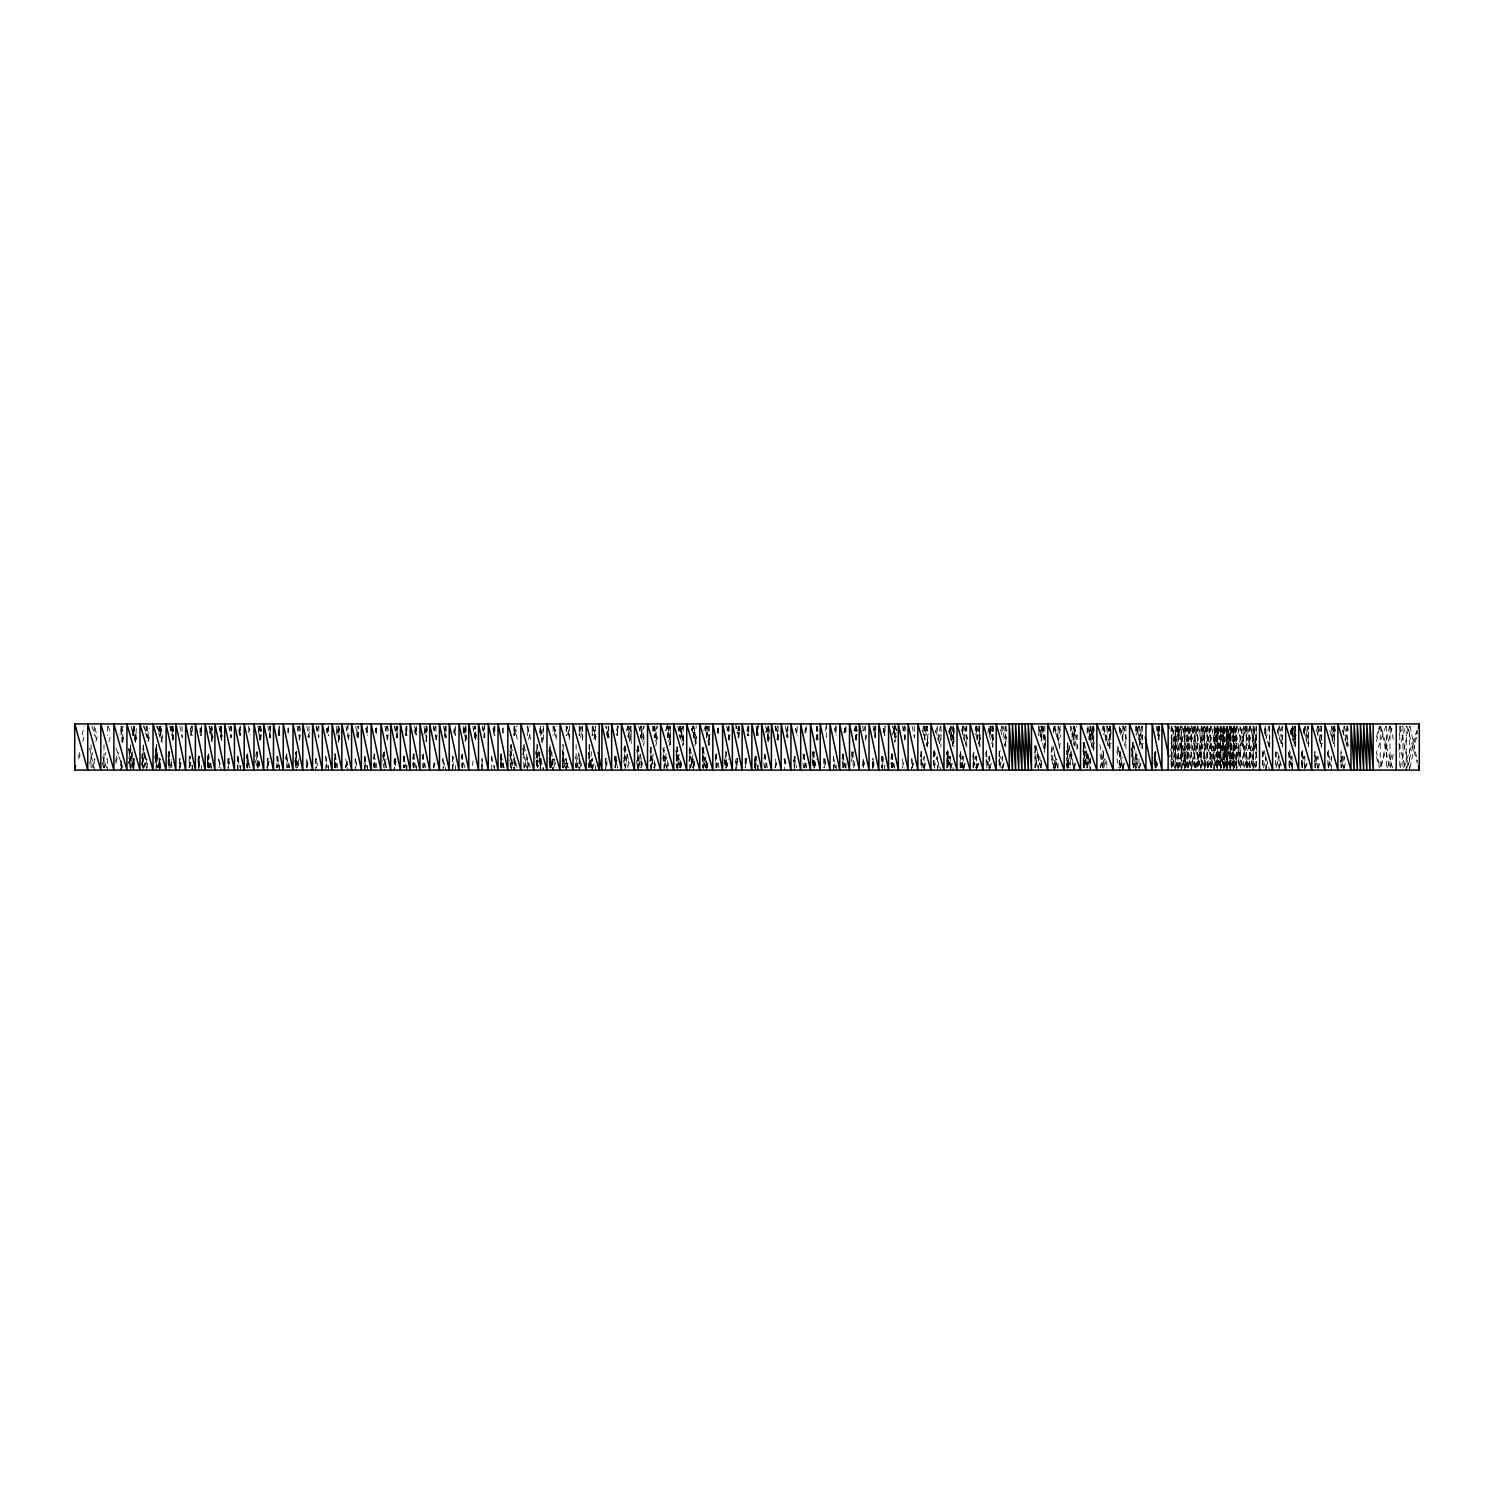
<?xml version="1.0" encoding="UTF-8"?>
<svg xmlns="http://www.w3.org/2000/svg" width="1494" height="1494" viewBox="0 0 1494 1494"><rect width="100%" height="100%" fill="white"/><g stroke="black" fill="none" stroke-linecap="round" stroke-linejoin="round"><path stroke-width="0.75" stroke-dasharray="5 3.75" d="M121.462 760.838L120.827 770.064L121.761 765.675M122.732 742.387L123.218 735.459M130.501 767.767L131.621 751.613M132.723 735.459L133.358 726.233L133.283 735.459M134.311 758.541L133.676 767.767L134.665 763.471M135.431 742.387L136.384 728.549M189.327 767.767L190.13 756.225L191.008 763.154M191.549 735.459L191.848 726.233M198.851 767.767L199.636 756.225M201.074 735.459L201.709 726.233L200.495 735.459M208.376 767.767L209.16 756.225M210.747 733.162L211.214 726.233M257.678 767.767L258.145 760.838M259.582 740.072L260.516 726.233M267.183 767.767L267.818 758.541M269.256 737.775L270.041 726.233L270.209 737.775M276.67 767.767L277.492 756.225M278.93 735.459L279.565 726.233L279.714 735.459M394.976 758.541L394.192 770.064L396.059 761.286M396.414 737.775L397.199 726.233L397.367 737.775M404.669 756.225L403.866 767.767L403.959 756.225M406.088 735.459L406.723 726.233L406.648 735.459M413.39 767.767L414.342 753.928M415.762 733.162L416.247 726.233M462.692 767.767L463.159 760.838M465.064 733.162L465.549 726.233M474.27 737.775L475.073 726.233L474.98 740.072M481.89 765.451L482.357 758.541M483.795 737.775L484.579 726.233M538.494 751.613L537.373 767.767L537.224 744.684L535.935 753.928M539.764 733.162L540.23 726.233L540.156 735.459M540.548 767.767L541.183 758.541M542.303 742.387L543.405 726.233M551.174 751.613L550.072 767.767L548.989 760.838M605.724 767.767L606.359 758.541M607.778 737.775L608.581 726.233L607.124 732.714M616.256 760.838L615.285 767.767L616.032 756.225M617.452 735.459L618.086 726.233M736.056 767.767L736.691 758.541M738.111 737.775L738.914 726.233L738.82 737.775M746.795 758.541L745.487 767.767L746.216 758.541M747.784 735.459L748.419 726.233L747.205 735.459M755.086 767.767L755.889 756.225M757.309 735.459L757.944 726.233M872.739 767.767L873.374 758.541M874.793 737.775L875.596 726.233M882.095 756.225L882.095 767.767L883.047 756.225M884.467 735.459L885.102 726.233M892.721 753.928L891.769 767.767L890.704 763.471M894.159 733.162L894.626 726.233L893.487 733.162M948.541 751.613L947.42 767.767L949.923 756.879M949.792 733.162L950.277 726.233L948.821 732.714M950.595 767.767L950.912 763.154M952.5 740.072L953.452 726.233L953.359 747M960.119 767.767L961.221 751.613M962.491 733.162L962.976 726.233M1085.204 751.613L1084.102 767.767L1084.065 742.387M1087.277 767.767L1088.23 753.928L1090.209 767.767M1091.871 747L1093.309 726.233L1089.35 739.306M1155.46 751.613L1155.46 767.767L1156.095 760.838M1157.831 735.459L1158.466 726.233L1158.392 740.072M1214.435 767.767L1217.293 726.233L1226.723 770.064L1226.723 726.233L1223.959 767.767L1229.693 726.233L1220.971 767.86L1223.642 726.233L1214.286 770.064L1201.848 726.14M1230.309 767.767L1233.166 726.233L1224.034 770.064L1224.034 726.233M1233.484 767.767L1236.322 726.233M1290.237 751.613L1289.117 767.767L1288.724 751.613M1291.507 733.162L1291.974 726.233L1291.899 733.162M1292.609 763.154L1292.291 767.767L1292.87 763.154M1294.196 740.072L1295.149 726.233L1295.074 747L1296.101 740.072M1301.816 767.767L1302.917 751.613M1304.187 733.162L1304.673 726.233M121.481 765.451L120.827 770.064L120.827 758.541M128.914 758.541L130.856 744.684M132.48 733.162L133.452 726.233L133.526 735.459M141.855 758.541L143.797 744.684M145.74 730.846L146.375 726.233M147.028 767.767L147.663 763.154M155.115 756.225L156.721 744.684M158.663 730.846L159.316 726.233M159.97 767.767L160.605 763.154M168.038 756.225L168.691 751.613M171.605 730.846L172.258 726.233M179.373 767.767L180.662 758.541M190.354 735.459L191.662 726.233L190.354 730.529M189.495 767.767L190.466 760.838M199.748 760.838L198.777 767.767L198.683 756.225M210.094 733.162L211.065 726.233L209.048 734.917M208.899 767.767L209.552 763.154M220.216 733.162L221.187 726.233L221.392 740.072M228.302 767.767L229.59 758.541M239.301 735.459L240.59 726.233L240.665 735.459M248.359 763.154L247.705 767.767L247.743 753.928M255.791 756.225L256.445 751.613M259.34 730.846L259.993 726.233M267.109 767.767L268.397 758.541M278.108 735.459L279.397 726.233M326.178 767.767L326.812 763.154M337.495 733.162L338.466 726.233M345.581 767.767L346.552 760.838L347.411 765.451M356.58 735.459L357.869 726.233M364.984 767.767L365.955 760.838M395.817 758.541L394.192 770.064L394.192 758.541M405.509 735.459L406.798 726.233L406.891 735.459M413.913 767.767L414.566 763.154M425.23 733.162L426.201 726.233L426.163 742.387M433.316 767.767L434.287 760.838M444.316 735.459L445.604 726.233L445.698 737.775M452.719 767.767L453.69 760.838M464.055 733.162L465.007 726.233M472.459 765.451L473.094 760.838M483.776 730.846L484.411 726.233M509.753 756.225L511.359 744.684L511.34 770.064M515.561 760.838L514.608 767.767L515.43 763.471M523.012 753.928L524.301 744.684M527.531 767.767L528.502 760.838M540.473 767.767L541.444 760.838M549.194 751.613L550.166 744.684L550.278 767.767L550.035 744.684M576.479 767.767L578.738 751.613M580.68 737.775L582.287 726.233L578.962 734.917M591.68 751.613L589.402 767.767L589.458 744.684M593.94 735.459L595.228 726.233M606.863 735.459L608.17 726.233M606.975 760.838L606.004 767.767L607.18 763.471M617.003 735.459L618.292 726.233L616.406 734.917M625.407 767.767L627.349 753.928M629.291 740.072L631.234 726.233L631.196 744.684M638.349 767.767L640.291 753.928M642.551 737.775L644.157 726.233M653.214 753.928L651.272 767.767L653.494 756.879M655.492 737.775L657.099 726.233M664.214 767.767L666.156 753.928M668.416 737.775L670.04 726.233M662.888 756.879L667.557 770.064L668.528 763.154M675.96 756.225L677.249 747L680.162 767.767M679.527 730.846L680.162 726.233M677.156 767.767L679.098 753.928M681.357 737.775L682.982 726.233L680.76 737.121M680.816 767.767L681.787 760.838M689.22 753.928L690.191 747L693.104 767.767M692.45 730.846L693.104 726.233M694.729 760.838L693.758 767.767L694.691 763.471M702.161 753.928L703.132 747L706.046 767.767L701.956 748.102M705.392 730.846L706.046 726.233L706.363 737.775M706.681 767.767L707.652 760.838M717.998 733.162L718.969 726.233M726.084 767.767L727.055 760.838M737.737 730.846L738.372 726.233M737.513 758.541L735.888 770.064L735.888 758.541M756.487 735.459L757.775 726.233L756.244 732.714M755.628 767.767L756.263 763.154M766.945 733.162L767.916 726.233M775.031 767.767L776.002 760.838M786.348 733.162L787.319 726.233M794.434 767.767L795.406 760.838M805.752 733.162L806.723 726.233L804.799 732.714M813.838 767.767L814.809 760.838M825.472 730.846L826.126 726.233M851.449 756.225L852.103 751.613M855.016 730.846L855.651 726.233L853.896 730.529M863.737 760.838L862.766 767.767L862.804 760.838M874.083 733.162L875.054 726.233M882.17 767.767L883.458 758.541M947.7 767.767L949.325 756.225L950.277 767.767L946.953 752.49M953.527 726.233L951.585 740.072L950.595 726.233M960.642 767.767L962.267 756.225L963.126 770.064L965.46 763.471M964.526 740.072L966.469 726.233M973.584 767.767L975.19 756.225M977.468 740.072L979.392 726.233L979.485 747M1037.714 751.613L1035.454 767.767L1038.255 754.694M1039.973 735.459L1041.281 726.233L1041.598 742.387M1044.175 751.613L1045.8 740.072M1053.233 733.162L1054.204 726.233M1051.421 759.083L1054.54 770.064L1056.482 756.225M1058.406 742.387L1060.684 726.233M1067.799 767.767L1070.059 751.613M1072.001 737.775L1073.607 726.233L1071.74 734.917M1074.261 767.767L1074.914 763.154M1076.838 749.316L1077.491 744.684M1083.001 751.613L1084.289 742.387M1087.202 767.767L1088.809 756.225M1090.751 742.387L1093.01 726.233M1123.189 767.767L1123.843 763.154M1131.612 753.928L1133.218 742.387M1137.42 758.541L1136.131 767.767L1136.168 751.613M1139.362 744.684L1141.958 726.233L1139.138 739.306M1154.022 758.541L1154.993 751.613M1157.906 730.846L1158.56 726.233M1155.534 767.767L1156.505 760.838M1170.848 730.846L1171.483 726.233M1178.598 767.767L1184.425 726.233L1175.685 767.86M1185.078 767.767L1190.886 726.233M1181.922 726.14L1191.222 770.064L1197.366 726.233M1203.828 726.233L1198.001 767.767L1206.741 726.14L1194.883 767.86M1204.481 767.767L1210.289 726.233L1200.971 770.064L1200.971 726.233M1210.943 767.767L1216.77 726.233M1214.286 770.064L1214.286 726.233L1217.293 767.767L1223.231 726.233M1230.346 767.767L1236.173 726.233L1227.19 767.86L1229.992 726.233L1230.141 770.064L1230.384 726.233M1264.727 733.162L1265.698 726.233L1266.016 733.162M1266.016 770.064L1266.987 763.154M1269.265 747L1269.9 742.387M1277.669 733.162L1278.64 726.233L1277.221 732.714M1279.275 767.767L1279.928 763.154M1282.188 747L1282.842 742.387M1290.592 733.162L1291.563 726.233M1289.415 767.767L1291.021 756.225L1291.974 767.767M1303.534 733.162L1304.505 726.233L1303.44 730.529L1304.467 734.917M1302.338 767.767L1303.963 756.225L1304.673 767.767M1306.223 740.072L1308.165 726.233M1315.28 767.767L1316.905 756.225M1319.165 740.072L1321.107 726.233M1328.222 767.767L1329.828 756.225M1332.106 740.072L1334.03 726.233L1334.123 747M1342.77 756.225L1341.145 767.767L1341.201 751.613M1345.03 740.072L1346.972 726.233M82.133 734.917L84 726.14M104.449 767.86L106.317 759.083M115.617 761.286L117.466 752.49M121.182 734.917L123.05 726.14L119.856 734.917M131.061 767.86L132.91 759.083M141.743 763.471L144.078 752.49M147.327 737.121L149.195 728.325M143.499 767.86L145.833 756.879M155.133 759.083L156.982 750.287M160.25 734.917L162.099 726.14M170.932 730.529L171.866 726.14M167.963 761.286L169.83 752.49M172.613 739.306L173.547 734.917M170.111 767.86L171.978 759.083M179.878 767.86L181.26 761.286M191.381 726.14L190.466 730.529L191.493 734.917M199.766 732.714L201.148 726.14M207.479 759.083L208.413 754.694M211.196 741.51L213.063 732.714M219.749 730.529L220.682 726.14M221.429 739.306L222.363 734.917M230.45 726.14L229.516 730.529L230.767 726.14L230.898 737.775M238.816 732.714L240.198 726.14M248.564 732.714L249.965 726.14M246.529 759.083L247.462 754.694M258.798 730.529L259.732 726.14M255.829 761.286L257.696 752.49M260.479 739.306L261.413 734.917M257.976 767.86L259.377 761.286M269.125 761.286L267.277 770.064L267.277 758.541M278.332 730.529L279.266 726.14M277.51 767.86L278.426 763.471M287.632 732.714L289.014 726.14M285.578 759.083L286.512 754.694M287.259 767.86L288.193 763.471M297.848 730.529L298.781 726.14M294.878 761.286L296.746 752.49M299.528 739.306L300.462 734.917M298.893 759.083L297.026 767.86L299.192 761.286M306.793 767.86L308.194 761.286M317.382 730.529L318.315 726.14M316.56 767.86L317.475 763.471L316.448 759.083M326.682 732.714L328.064 726.14L326.439 730.529M335.982 734.917L337.831 726.14M334.395 759.083L335.328 754.694M338.111 741.51L339.978 732.714M336.075 767.86L337.009 763.471M346.664 730.529L347.598 726.14M348.345 739.306L349.279 734.917M347.243 761.286L345.842 767.86L347.467 763.471M355.609 767.86L356.543 763.471M366.198 730.529L367.132 726.14M375.498 732.714L376.88 726.14L375.498 730.529M373.444 759.083L374.378 754.694M375.125 767.86L376.058 763.471M385.713 730.529L386.647 726.14M382.744 761.286L384.612 752.49M387.394 739.306L388.328 734.917M384.892 767.86L386.759 759.083M406.181 726.14L405.248 730.529L406.275 734.917M404.426 767.86L405.341 763.471M414.548 732.714L415.93 726.14M412.512 759.083L413.427 754.694M423.848 734.917L425.697 726.14M422.26 759.083L423.194 754.694M425.977 741.51L427.844 732.714M423.941 767.86L424.875 763.471M434.53 730.529L435.464 726.14M436.211 739.306L437.144 734.917M433.708 767.86L435.109 761.286M444.297 730.529L445.231 726.14M443.475 767.86L444.409 763.471M453.597 732.714L454.998 726.14M463.364 732.714L464.746 726.14L463.121 730.529M461.31 759.083L462.244 754.694M465.045 741.51L466.894 732.714M473.579 730.529L474.513 726.14M475.26 739.306L476.194 734.917M493.113 730.529L494.047 726.14M502.414 732.714L503.795 726.14M500.378 759.083L501.293 754.694M509.659 761.286L511.527 752.49M515.243 734.917L517.111 726.14M524.263 767.86L526.579 756.879M527.793 767.86L528.727 763.471M535.879 759.083L537.747 750.287M540.996 734.917L542.864 726.14M539.894 756.879L537.56 767.86L540.081 759.083M549.176 759.083L551.043 750.287M554.293 734.917L556.16 726.14M552.724 759.083L550.856 767.86L554.05 759.083M562.024 761.286L563.873 752.49M567.608 734.917L569.457 726.14L569.438 742.387M566.842 767.86L567.776 763.471M591.773 759.083L589.925 767.86L592.315 759.083M627.106 730.529L628.04 726.14M623.745 759.083L625.612 750.287M628.395 737.121L630.729 726.14L627.704 737.121M640.478 726.14L639.563 730.529L640.814 726.14M638.722 767.86L640.59 759.083M643.372 745.898L644.306 741.51M641.412 767.86L642.345 763.471M652.859 730.529L653.793 726.14L652.635 730.529M649.89 761.286L651.739 752.49M655.007 737.121L657.323 726.14M655.829 745.898L657.229 739.306M655.642 763.471L654.26 770.064L654.26 760.838M666.156 730.529L667.09 726.14M662.794 759.083L664.662 750.287M667.444 737.121L669.779 726.14M664.475 767.86L666.81 756.879M669.125 745.898L670.526 739.306M678.612 730.529L679.546 726.14M676.11 759.083L677.959 750.287M677.79 767.86L679.639 759.083M682.422 745.898L683.356 741.51M680.461 767.86L681.862 761.286M691.909 730.529L692.842 726.14M688.939 761.286L690.807 752.49M694.056 737.121L696.372 726.14M693.011 754.694L690.228 767.86L692.88 759.083M694.878 745.898L696.746 737.121M705.205 730.529L706.139 726.14M702.311 756.879L704.178 748.102M706.494 737.121L708.828 726.14M703.525 767.86L705.859 756.879M708.175 745.898L709.575 739.306M707.073 767.86L708.007 763.471M717.195 732.714L718.595 726.14M715.159 759.083L716.093 754.694M716.84 767.86L717.755 763.471L716.504 767.86M727.429 730.529L728.344 726.14L727.074 730.529M724.459 761.286L726.308 752.49M729.109 739.306L730.024 734.917M726.588 767.86L728.456 759.083M747.878 726.14L746.944 730.529L747.99 734.917M763.976 759.083L764.891 754.694M767.692 741.51L769.541 732.714M777.907 739.306L778.841 734.917M803.025 759.083L803.959 754.694M804.706 767.86L805.621 763.471M812.325 761.286L814.174 752.49M816.975 739.306L817.89 734.917M814.454 767.86L816.322 759.083M824.221 767.86L825.622 761.286M834.81 730.529L835.744 726.14M833.988 767.86L834.922 763.471M844.11 732.714L845.511 726.14M842.074 759.083L843.008 754.694M843.755 767.86L844.689 763.471M854.344 730.529L855.278 726.14M851.375 761.286L853.223 752.49M856.025 739.306L857.407 732.714M853.522 767.86L854.437 763.471M864.111 730.529L865.026 726.14M865.792 739.306L866.707 734.917M863.271 767.86L864.671 761.286M873.859 730.529L874.793 726.14M873.971 763.471L872.571 770.064L872.571 758.541M883.159 732.714L884.56 726.14M892.46 734.917L894.327 726.14M890.891 759.083L891.825 754.694M894.607 741.51L896.475 732.714M892.572 767.86L893.505 763.471M903.16 730.529L904.075 726.14M904.841 739.306L905.756 734.917M902.339 767.86L903.721 761.286M912.087 767.86L913.021 763.471M923.609 726.14L922.676 730.529L927.12 745.898M920.64 756.879L922.041 750.287M924.356 739.306L927.158 726.14M921.854 767.86L924.188 756.879M926.504 745.898L928.372 737.121M924.543 767.86L925.477 763.471M935.524 732.714L936.906 726.14M933.937 756.879L935.337 750.287M937.653 739.306L940.454 726.14M934.31 767.86L936.626 756.879M939.409 743.713L941.276 734.917M937.84 767.86L938.774 763.471M946.86 754.694L947.794 750.287M950.576 737.121L952.892 726.14M952.257 745.898L954.106 737.121M951.136 767.86L952.07 763.471L953.359 770.064M962.659 726.14L961.725 730.529L962.771 734.917M959.69 756.879L961.09 750.287M963.406 739.306L966.207 726.14M960.903 767.86L963.238 756.879M965.554 745.898L967.421 737.121M963.593 767.86L964.526 763.471M975.956 726.14L975.04 730.529L979.354 745.898M972.986 756.879L974.387 750.287M976.721 739.306L979.504 726.14M973.36 767.86L975.675 756.879M978.477 743.713L980.325 734.917M976.889 767.86L977.823 763.471M987.87 732.714L989.271 726.14L989.252 733.162M985.909 754.694L986.843 750.287M989.626 737.121L991.96 726.14M986.656 767.86L988.972 756.879M991.773 743.713L993.622 734.917M990.205 767.86L991.12 763.471L989.868 767.86M1000.793 730.529L1001.708 726.14M999.206 754.694L1000.14 750.287M1002.922 737.121L1005.257 726.14M999.953 767.86L1002.287 756.879M1004.603 745.898L1006.47 737.121M1002.642 767.86L1003.576 763.471M1041.057 741.51L1044.306 726.14M1053.139 730.529L1054.073 726.14M1051.272 754.694L1054.54 770.064L1056.856 759.083M1059.19 748.102L1060.572 741.51M1066.156 761.286L1069.405 745.898M1074.522 767.86L1075.456 763.471M1084.289 767.86L1087.072 754.694M1090.321 739.306L1093.122 726.14M1101.956 730.529L1102.889 726.14M1100.275 767.86L1103.524 752.49M1105.859 741.51L1109.108 726.14M1103.805 767.86L1105.672 759.083M1108.455 745.898L1111.256 732.714M1116.821 752.49L1118.222 745.898M1120.556 734.917L1122.405 726.14M1119.79 767.86L1122.125 756.879M1124.44 745.898L1126.308 737.121M1124.272 763.471L1122.872 770.064L1117.755 745.898M1131.892 756.879L1134.207 745.898M1136.542 734.917L1138.391 726.14L1135.87 734.917M1133.106 767.86L1136.355 752.49M1139.324 767.86L1140.258 763.471M1156.991 730.529L1157.925 726.14M1154.022 761.286L1155.889 752.49M1158.672 739.306L1159.605 734.917M1156.169 767.86L1158.018 759.083M1171.035 743.713L1174.77 726.14M1170.941 756.879L1177.44 726.14L1170.698 750.287M1180.988 726.14L1172.155 767.86L1177.963 726.233L1177.907 770.064L1187.207 726.14M1181.922 767.86L1190.755 726.14M1185.452 767.86L1194.285 726.14L1194.266 770.064M1188.141 767.86L1196.974 726.14M1191.67 767.86L1200.504 726.14M1195.219 767.86L1204.052 726.14L1204.276 770.064M1204.986 767.86L1213.819 726.14M1207.656 767.86L1216.489 726.14M1211.204 767.86L1220.038 726.14M1217.423 767.86L1226.257 726.14M1230.739 767.86L1239.572 726.14M1234.268 767.86L1243.101 726.14M1227.209 770.064L1227.209 726.233L1236.49 770.064L1245.791 726.14L1234.063 767.86M1240.487 767.86L1249.32 726.14M1244.035 767.86L1252.868 726.14M1246.724 767.86L1255.558 726.14M1250.254 767.86L1256.771 737.121M1253.802 767.86L1257.052 752.49M1264.391 730.529L1265.306 726.14M1262.337 756.879L1263.737 750.287M1266.072 739.306L1268.854 726.14M1263.551 767.86L1265.885 756.879M1268.201 745.898L1270.068 737.121M1266.24 767.86L1267.173 763.471M1275.652 756.879L1277.034 750.287L1281.366 765.675M1279.368 739.306L1282.151 726.14M1276.007 767.86L1278.322 756.879M1281.124 743.713L1282.972 734.917M1279.536 767.86L1280.47 763.471M1288.556 754.694L1289.49 750.287M1292.273 737.121L1294.607 726.14M1289.303 767.86L1291.638 756.879M1293.953 745.898L1295.821 737.121M1301.853 754.694L1302.787 750.287M1305.588 737.121L1307.904 726.14M1305.289 767.86L1306.223 763.471M1316.737 730.529L1317.671 726.14M1317.391 756.879L1315.056 767.86L1314.963 751.613M1320.173 743.713L1322.022 734.917M1318.604 767.86L1319.519 763.471M1327.606 754.694L1328.539 750.287M1331.322 737.121L1333.656 726.14M1344.339 767.86L1345.272 763.471M1376.534 741.51L1379.784 726.14M1389.551 726.14L1380.717 767.86L1392.557 726.14M1390.484 767.86L1393.267 754.694M1400.233 767.86L1409.066 726.14M1410 767.86L1417.432 732.714M78.435 756.879L79.668 752.49M82.786 741.51L84.019 737.121M89.621 763.471L92.74 752.49M95.84 741.51L97.091 737.121L94.682 726.14M102.675 763.471L105.794 752.49M108.894 741.51L110.145 737.121M115.748 763.471L118.848 752.49M121.966 741.51L123.199 737.121M128.801 763.471L131.902 752.49M135.02 741.51L136.253 737.121M141.855 763.471L144.955 752.49M149.325 737.121L148.074 741.51L143.667 726.14M154.909 763.471L158.028 752.49M162.379 737.121L161.128 741.51L156.721 726.14M167.963 763.471L169.83 756.879M179.784 767.86L181.035 763.471M207.143 763.471L209.011 756.879M218.964 767.86L220.197 763.471M248.191 756.879L246.323 763.471L247.276 767.86M295.27 761.286L297.138 754.694M306.457 767.86L308.324 761.286M334.432 761.286L336.299 754.694M345.637 767.86L347.504 761.286M500.285 761.286L502.152 754.694M511.49 767.86L513.973 759.083M524.543 767.86L527.027 759.083M550.651 767.86L553.135 759.083M553.714 767.86L554.946 763.471M563.705 767.86L566.207 759.083M568 763.471L566.133 770.064L566.133 758.541M576.777 767.86L579.261 759.083M579.821 767.86L581.073 763.471M592.875 767.86L594.126 763.471M616.499 730.529L617.75 726.14M626.509 730.529L627.76 726.14M623.969 750.287L625.22 745.898M623.913 761.286L625.781 754.694M629.516 741.51L631.364 734.917M637.023 750.287L638.274 745.898M640.758 737.121L643.877 726.14M636.967 761.286L638.834 754.694M642.569 741.51L644.437 734.917M650.021 761.286L651.888 754.694M655.623 741.51L657.491 734.917M665.689 730.529L666.94 726.14M663.093 761.286L664.942 754.694M668.677 741.51L670.545 734.917M676.147 761.286L678.015 754.694M681.731 741.51L683.598 734.917M689.201 761.286L691.068 754.694M694.803 741.51L696.671 734.917M702.255 761.286L704.122 754.694M707.857 741.51L709.725 734.917M703.45 767.86L705.934 759.083M715.309 761.286L717.176 754.694M726.514 767.86L728.381 761.286M738.26 737.121L739.511 732.714M754.489 761.286L755.74 756.879M765.619 732.714L767.486 726.14M765.675 767.86L766.926 763.471M776.245 730.529L777.496 726.14L777.627 740.072M776.824 739.306L778.691 732.714M793.669 761.286L794.901 756.879M815.985 739.306L817.853 732.714M843.979 732.714L845.847 726.14M855.166 739.306L857.033 732.714M963.742 767.86L964.993 763.471M978.047 763.471L976.18 770.064L976.18 756.225M1002.922 767.86L1004.173 763.471M1038.367 734.917L1040.851 726.14M1051.29 747L1054.54 770.064L1057.024 761.286M1068.21 767.86L1071.945 754.694M1074.429 745.898L1077.547 734.917M1083.131 761.286L1086.25 750.287M1103.655 734.917L1106.139 726.14M1100.424 767.86L1103.543 756.879M1107.278 743.713L1110.994 730.529L1110.042 726.14L1109.93 751.613M1118.464 750.287L1116.597 756.879L1118.875 767.86M1122.199 737.121L1125.299 726.14M1120.444 767.86L1122.311 761.286M1131.518 750.287L1133.386 743.713L1138.391 767.86M1133.498 767.86L1137.233 754.694M1139.717 745.898L1142.835 734.917M1139.605 767.86L1140.856 763.471M1153.91 763.471L1155.777 756.879M1170.642 761.286L1180.577 726.14M1178.785 767.86L1190.587 726.14M1193.65 726.14L1181.212 770.064L1181.212 726.233M1207.936 767.86L1219.758 726.14M1221.009 767.86L1232.811 726.14M1247.116 767.86L1257.07 732.714M1328.521 767.86L1331.621 756.879M1341.575 767.86L1344.675 756.879M1376.404 737.121L1379.504 726.14M1398.776 750.287L1405.611 726.14M1406.862 767.86L1417.432 730.529M78.584 759.083L80.153 754.694M91.825 767.86L94.944 759.083M129.212 754.694L130.762 750.287M134.665 739.306L136.215 734.917M141.669 765.675L145.572 754.694M143.816 767.86L146.935 759.083M157.244 767.86L160.362 759.083M170.484 730.529L172.034 726.14M160.96 765.675L159.391 770.064L159.391 758.541M171.847 734.917L173.416 730.529M209.235 767.86L210.785 763.471M220.141 737.121L222.475 730.529M238.816 730.529L240.385 726.14M307.764 737.121L310.098 730.529M356.823 737.121L358.373 732.714M363.826 763.471L366.161 756.879M382.52 756.879L384.07 752.49M433.54 767.86L435.09 763.471M444.428 737.121L445.996 732.714M452.215 761.286L453.784 756.879M500.509 763.471L502.059 759.083M501.872 767.86L503.441 763.471M513.562 734.917L516.663 726.14M526.971 734.917L530.09 726.14M522.9 754.694L524.45 750.287M528.353 739.306L530.687 732.714M536.141 763.471L540.025 752.49M588.319 754.694L589.869 750.287M593.772 739.306L596.106 732.714M690.545 767.86L693.664 759.083M703.786 730.529L705.336 726.14M706.12 770.064L707.67 765.675M726.364 759.083L724.814 763.471L725.673 767.86M767.636 734.917L769.186 730.529L768.327 726.14L768.121 742.387M768.233 741.51L769.784 737.121M775.237 767.86L776.787 763.471M786.143 737.121L787.693 732.714M793.93 761.286L795.48 756.879M804.836 730.529L806.386 726.14M842.205 763.471L843.755 759.083M911.919 767.86L913.469 763.471M926.71 726.14L923.591 734.917L922.321 728.325M938.4 739.306L941.5 730.529M946.953 761.286L948.522 756.879M952.406 745.898L953.975 741.51M960.978 767.86L963.313 761.286M975.582 734.917L978.701 726.14M977.337 767.86L978.887 763.471M989.009 734.917L992.128 726.14M990.373 739.306L993.491 730.529M1003.8 739.306L1006.919 730.529M998.944 761.286L1001.279 754.694M1004.398 745.898L1006.732 739.306M1036.332 748.102L1034.763 752.49L1038.087 767.86M1040.216 737.121L1044.119 726.14M1051.122 752.49L1053.457 745.898M1056.575 737.121L1060.46 726.14M1066.697 754.694L1069.816 745.898M1070.582 743.713L1076.819 726.14M1305.607 767.86L1307.157 763.471M1317.297 734.917L1320.397 726.14M1332.088 739.306L1335.206 730.529M1340.66 761.286L1342.994 754.694M1346.094 745.898L1348.428 739.306M1385.816 726.14L1376.478 752.49L1379.784 767.86M1387.366 767.86L1392.819 752.49M1399.056 734.917L1402.175 726.14M1403.725 767.86L1416.966 730.529M925.346 726.14L928.465 734.917M933.899 750.287L940.921 770.064M920.678 759.083L923.778 767.86L920.827 754.694M896.531 737.121L892.628 726.14L895.821 741.51M872.384 761.286L873.953 765.675M844.353 728.325L845.921 732.714M783.995 759.083L786.33 765.675M755.964 726.14L758.298 732.714M735.702 761.286L738.036 767.86M706.905 726.14L710.005 734.917M691.33 728.325L696.764 743.713M702.217 759.083L705.336 767.86M651.982 726.14L657.435 741.51M614.594 759.083L617.713 767.86L614.65 756.879M553.863 726.14L556.198 732.714M562.435 750.287L568.654 767.86M442.28 759.083L446.183 770.064M414.249 726.14L416.583 732.714M394.005 761.286L395.555 765.675M365.974 728.325L367.524 732.714M237.266 759.083L240.385 767.86M213.119 737.121L209.235 726.14L212.409 741.51M188.991 761.286L191.325 767.86M160.175 726.14L162.51 732.714M157.244 726.14L162.697 741.51M168.15 756.879L172.034 767.86M143.816 726.14L149.269 741.51M154.722 756.879L158.607 767.86M108.184 726.14L110.519 732.714M115.972 748.102L122.975 767.86M91.825 726.14L97.278 741.51M102.731 756.879L106.634 767.86M1406.862 726.14L1417.432 763.471M1398.776 743.713L1406.246 770.064L1406.246 726.233M1392.557 767.86L1380.755 726.14L1389.551 767.86M1376.404 756.879L1379.504 767.86M1342.826 730.529L1347.177 745.898M1329.753 730.529L1334.105 745.898M1316.7 730.529L1321.051 745.898M1303.646 730.529L1307.997 745.898M1290.592 730.529L1294.943 745.898M1277.519 730.529L1281.889 745.898M1268.817 745.898L1264.466 730.529L1265.418 734.917M1263.961 750.287L1269.564 770.064M1250.161 726.14L1257.014 750.287M1255.875 767.86L1244.072 726.14L1252.868 767.86M1237.107 726.14L1248.928 767.86M1231 726.14L1242.821 767.86M1217.946 726.14L1229.767 767.86L1220.971 726.14L1223.642 767.767L1214.734 726.14M1216.714 767.86L1204.892 726.14L1213.819 767.86M1191.839 726.14L1203.641 767.86M1188.776 726.14L1200.597 767.86L1191.67 726.14M1175.722 726.14L1187.543 767.86M1170.754 754.694L1174.489 767.86M1142.779 748.102L1136.561 726.14L1141.285 748.102M1123.488 726.14L1125.99 734.917M1131.574 754.694L1135.309 767.86M1042.102 726.14L1045.819 739.306M1034.632 745.898L1041.467 770.064M1002.922 726.14L1006.657 739.306M993.603 739.306L989.868 726.14L989.738 733.162M999.187 759.083L1001.671 767.86M976.815 726.14L980.531 739.306M986.133 759.083L988.617 767.86M963.742 726.14L967.477 739.306M973.08 759.083L975.563 767.86M961.949 730.529L966.301 745.898M948.877 730.529L953.228 745.898M935.823 730.529L940.174 745.898M895.41 726.14L896.643 730.529M834.642 728.325L836.509 734.917M842.112 754.694L845.847 767.86M795.48 728.325L797.329 734.917M802.932 754.694L806.667 767.86L806.069 763.154M637.658 745.898L642.625 763.471M624.585 745.898L629.572 763.471M609.048 737.121L605.929 726.14L607.628 737.775M592.875 726.14L595.994 737.121M579.821 726.14L582.921 737.121M588.524 756.879L591.643 767.86M569.868 737.121L566.768 726.14L569.644 739.306M575.47 756.879L578.57 767.86M553.714 726.14L556.814 737.121M562.416 756.879L565.516 767.86M524.039 745.898L530.258 767.86M510.967 745.898L517.185 767.86M492.945 728.325L494.813 734.917M500.397 754.694L504.132 767.86M455.633 734.917L453.765 728.325L455.091 734.917M461.235 754.694L464.97 767.86M416.452 734.917L414.604 728.325L416.042 734.917M422.055 754.694L425.79 767.86M375.424 728.325L377.291 734.917M382.875 754.694L386.61 767.86L383.398 752.49M279.789 734.917L278.538 730.529L279.359 734.917M285.989 756.879L289.108 767.86L286.232 754.694M240.609 734.917L238.741 728.325L240.31 734.917M246.211 754.694L249.928 767.86L247.182 754.694M208.955 726.14L212.69 739.306M218.273 759.083L221.392 770.064M169.774 726.14L173.509 739.306M179.112 759.083L180.979 765.675M1410 726.14L1417.432 761.286M1400.233 726.14L1409.533 770.064L1409.533 726.233M1390.484 726.14L1393.267 739.306M1344.339 726.14L1348.522 745.898M1342.583 730.529L1343.517 734.917M1341.089 756.879L1343.423 767.86M1331.901 726.14L1335.15 741.51M1327.718 752.49L1330.967 767.86M1318.604 726.14L1322.321 743.713M1314.869 754.694L1318.138 770.064L1318.138 756.225M1305.289 726.14L1309.005 743.713M1292.852 726.14L1296.101 741.51M1290.237 730.529L1291.171 734.917M1288.668 752.49L1292.385 770.064L1292.385 763.154M1279.536 726.14L1282.804 741.51M1275.353 752.49L1278.621 767.86M1253.802 726.14L1257.052 741.51M1250.254 726.14L1256.771 756.879M1249.32 767.86L1240.487 726.14L1246.295 767.767M1234.268 726.14L1243.101 767.86M1230.739 726.14L1239.572 767.86M1224.501 726.14L1233.334 767.86L1227.545 726.233M1211.204 726.14L1220.038 767.86M1207.656 726.14L1216.489 767.86M1201.437 726.14L1210.271 767.86M1197.908 726.14L1206.741 767.86M1195.219 726.14L1204.519 770.064L1204.519 726.233M1196.974 767.86L1188.141 726.14L1188.16 770.064M1185.452 726.14L1194.285 767.86M1187.207 767.86L1178.374 726.14L1178.15 770.064M1175.685 726.14L1184.518 767.86M1170.941 737.121L1177.44 767.86M1171.035 750.287L1174.77 767.86M1159.774 730.529L1158.858 726.14L1158.877 740.072M1156.169 726.14L1158.952 739.306M1154.675 752.49L1157.925 767.86M1154.302 763.471L1155.236 767.86L1155.217 751.613M1139.324 726.14L1143.041 743.713M1131.518 748.102L1136.168 770.064M1123.339 726.14L1126.121 739.306M1123.058 741.51L1119.79 726.14L1119.828 733.162M1107.353 726.14L1111.069 743.713M1103.805 726.14L1107.988 745.898M1102.703 750.287L1106.419 767.86M1100.088 754.694L1102.889 767.86M1094.224 743.713L1090.508 726.14L1090.527 740.072M1087.819 726.14L1092.936 750.287M1084.457 743.713L1089.574 767.86M1083.169 750.287L1086.904 767.86M1074.522 726.14L1077.772 741.51M1070.993 726.14L1075.176 745.898M1068.938 745.898L1073.588 767.86L1071.347 751.613M1066.342 750.287L1070.059 767.86M1058.536 726.14L1060.852 737.121M1066.436 763.471L1067.37 767.86M1059.638 748.102L1054.988 726.14L1056.482 737.775M1052.953 745.898L1057.603 767.86M1041.691 726.14L1045.875 745.898M1039.002 726.14L1044.586 752.49M1036.108 745.898L1040.758 767.86M1000.887 730.529L1001.82 734.917M990.205 726.14L993.454 741.51M986.003 752.49L989.271 767.86M959.876 754.694L962.659 767.86M951.136 726.14L954.405 741.51M928.26 743.713L924.543 726.14L924.562 740.072M912.087 726.14L914.421 737.121M905.009 726.14L905.943 730.529M911.994 759.083L913.376 765.675M902.339 726.14L905.121 739.306M895.242 726.14L896.176 730.529M902.227 759.083L904.075 767.86M891.526 754.694L894.794 770.064M883.271 728.325L884.672 734.917M882.226 756.879L885.027 770.064L885.027 765.451M873.038 726.14L875.372 737.121M872.944 759.083L873.859 763.471M856.23 740.072L856.23 726.233L857.126 730.529M863.177 759.083L864.559 765.675M852.01 752.49L855.278 767.86M842.709 754.694L845.511 767.86M833.428 756.879L835.744 767.86M816.919 740.072L816.919 726.233L818.077 730.529M824.128 759.083L825.51 765.675M812.96 752.49L816.676 770.064M803.66 754.694L806.461 767.86M795.406 728.325L796.788 734.917M802.838 763.471L803.772 767.86M794.36 756.879L796.694 767.86M785.172 726.14L787.506 737.121M785.078 759.083L785.993 763.471M775.405 726.14L778.206 739.306M775.311 759.083L776.693 765.675M765.656 726.14L768.906 741.51M764.611 754.694L767.412 767.86M756.356 728.325L757.738 734.917M763.789 763.471L764.723 767.86M738.69 737.121L736.355 726.14L737.196 733.162M726.588 726.14L729.389 739.306M717.307 728.325L718.689 734.917M707.073 726.14L709.855 739.306M696.559 739.306L693.776 726.14L696.335 744.684M689.126 750.287L692.842 767.86M683.729 741.51L680.461 726.14L680.498 737.775M677.79 726.14L681.04 741.51M675.811 750.287L679.546 767.86M668.023 726.14L670.339 737.121M675.923 763.471L676.857 767.86M662.906 748.102L667.09 767.86M654.708 726.14L657.509 739.306M650.077 750.287L653.793 767.86M644.213 739.306L641.412 726.14L641.43 737.775M638.722 726.14L641.99 741.51M636.761 750.287L640.478 767.86M628.974 726.14L631.29 737.121M636.874 763.471L637.807 767.86L636.724 760.838M623.857 748.102L628.04 767.86M615.958 756.879L617.339 763.471M592.595 726.14L595.863 741.51M588.412 752.49L591.661 767.86M578.645 752.49L581.913 767.86M562.211 750.287L566.394 770.064L566.394 758.541M553.546 726.14L556.347 739.306M554.293 759.083L556.16 767.86M548.896 750.287L553.079 770.064L553.079 758.541M540.996 759.083L543.312 770.064L543.312 765.451M527.793 726.14L530.594 739.306M522.676 748.102L526.878 767.86M517.279 739.306L514.496 726.14L514.515 735.459M509.846 750.287L513.562 767.86M502.507 728.325L503.908 734.917M509.958 763.471L510.873 767.86M501.013 754.694L503.795 767.86M493.207 730.529L494.141 734.917M491.713 756.879L494.047 767.86M482.525 726.14L484.84 737.121M472.758 726.14L475.559 739.306M462.991 726.14L466.259 741.51M461.142 763.471L462.076 767.86M443.475 726.14L445.791 737.121M433.708 726.14L436.491 739.306M423.941 726.14L427.209 741.51M422.092 763.471L423.007 767.86M413.147 754.694L415.93 767.86M403.847 756.879L406.648 770.064L406.648 765.451M394.659 726.14L396.974 737.121M387.581 726.14L388.515 730.529M394.547 759.083L395.947 765.675M384.892 726.14L387.674 739.306M375.592 728.325L376.992 734.917M383.043 763.471L383.958 767.86M374.098 754.694L376.88 767.86M365.825 728.325L367.225 734.917M373.276 763.471L374.21 767.86M364.797 756.879L367.132 767.86M355.609 726.14L357.925 737.121M355.497 759.083L356.898 765.675M345.842 726.14L348.625 739.306M338.54 742.387L338.783 726.233L339.698 730.529M345.73 759.083L348.065 770.064M336.075 726.14L339.325 741.51M335.048 754.694L337.831 767.86M326.775 728.325L328.176 734.917M334.226 763.471L335.142 767.86L334.264 753.928M325.748 756.879L328.064 767.86M316.56 726.14L318.876 737.121M306.793 726.14L309.109 737.121M299.715 726.14L300.649 730.529M306.681 759.083L308.081 765.675M297.026 726.14L299.808 739.306M295.532 752.49L298.781 767.86M287.726 728.325L289.126 734.917M295.177 763.471L296.092 767.86L296.073 751.613M276.932 756.879L279.714 770.064L279.714 765.451M267.743 726.14L270.059 737.121M260.684 740.072L260.684 726.233L261.599 730.529M267.631 759.083L269.032 765.675M260.759 739.306L257.976 726.14L259.134 735.459M256.482 752.49L259.732 767.86M248.209 726.14L250.077 734.917M255.642 761.286L257.043 767.86M237.882 756.879L240.198 767.86M228.694 726.14L231.01 737.121M228.582 759.083L229.516 763.471M218.927 726.14L221.71 739.306M211.849 726.14L212.783 730.529M218.815 759.083L220.216 765.675M199.86 728.325L201.26 734.917M207.292 763.471L208.226 767.86M179.878 726.14L182.193 737.121M170.111 726.14L172.893 739.306M160.344 726.14L162.678 737.121M168.243 763.471L169.177 767.86M155.227 748.102L159.41 767.86M133.769 735.459L133.769 726.233L136.533 739.306M131.061 726.14L132.91 734.917M128.633 748.102L133.283 770.064L133.283 758.541M121.294 726.14L123.162 734.917M128.727 761.286L130.127 767.86M102.6 763.471L103.516 767.86M89.584 748.102L93.767 767.86M1347.625 726.233L1348.26 730.846M1334.684 726.233L1335.337 730.846M1256.958 751.613L1253.41 726.233L1253.335 770.064M1246.948 726.233L1253.092 770.064L1253.092 726.233M1234.007 726.233L1239.833 767.767M1221.065 726.233L1226.891 767.767M1214.603 726.233L1220.43 767.767L1217.61 726.233M1185.078 726.233L1190.886 767.767M1178.598 726.233L1184.742 770.064L1184.742 726.233M1177.963 767.767L1172.136 726.233L1181.455 770.064L1181.455 726.233M1170.848 763.154L1171.483 767.767M1159.195 726.233L1159.848 730.846M1120.295 751.613L1122.872 770.064L1122.872 763.154M1110.266 726.233L1111.237 733.162M1103.786 726.233L1106.064 742.387M1099.92 744.684L1103.151 767.767M1093.701 726.233L1093.701 751.613L1093.589 726.233L1094.318 730.846M1090.863 726.233L1094.411 751.613M1083.001 742.387L1086.549 767.767M1083.094 763.154L1083.748 767.767L1083.822 742.387M1074.261 726.233L1077.491 749.316M1066.492 763.154L1067.146 767.767M1041.916 726.233L1045.483 751.613M1039.656 756.225L1041.281 767.767M1005.91 726.233L1006.564 730.846M992.987 726.233L993.622 730.846M893.823 763.154L894.458 767.767M863.42 730.846L862.766 726.233L862.804 730.846M856.305 726.233L857.276 733.162M824.837 758.541L825.472 763.154M812.213 760.838L813.184 767.767M775.031 726.233L775.666 730.846M768.551 726.233L769.522 733.162M756.263 730.846L756.916 735.459M756.169 756.225L758.112 770.064L758.112 765.451M754.321 763.154L754.974 767.767L754.937 756.225M739.026 726.233L739.679 730.846M737.084 758.541L737.737 763.154M724.478 760.838L725.449 767.767M718.334 763.154L718.969 767.767M680.816 726.233L683.393 744.684M667.874 726.233L670.47 744.684L670.358 726.233M623.801 760.838L624.753 767.767M588.113 763.154L588.767 767.767M575.171 763.154L575.825 767.767M562.248 763.154L562.883 767.767L562.846 744.684M536.047 760.838L537.018 767.767M500.378 763.154L501.013 767.767M482.263 726.233L483.234 733.162M463.177 728.549L463.831 733.162M433.316 726.233L433.97 730.846M426.854 726.233L427.508 730.846M412.624 763.154L413.278 767.767M394.509 726.233L395.48 733.162M334.152 763.154L334.805 767.767M316.037 726.233L317.008 733.162M295.028 760.838L295.999 767.767M288.884 763.154L289.519 767.767M277.772 756.225L279.714 770.064M260.647 726.233L261.618 733.162M259.022 760.838L259.676 765.451M246.417 763.154L247.052 767.767M210.411 763.154L211.382 770.064L210.897 763.154M172.893 726.233L173.547 730.846M171.287 760.838L171.922 765.451M162.23 742.387L159.97 726.233L159.877 735.459M159.316 767.767L156.086 744.684L156.104 770.064M147.028 726.233L149.288 742.387M146.375 767.767L143.144 744.684L143.032 770.064M134.087 726.233L136.346 742.387M133.452 767.767L130.202 744.684L130.594 770.064M121.145 726.233L123.087 740.072M1295.466 726.233L1296.101 735.459M1236.322 767.767L1233.484 726.233L1233.446 770.064M1230.309 726.233L1233.316 770.064L1233.316 726.233M1227.134 726.233L1229.992 767.767M1226.817 767.767L1223.959 726.233L1223.791 770.064M954.236 733.162L953.77 726.233L953.844 747M946.785 763.154L947.103 767.767L947.009 751.613L947.271 767.767L947.383 751.613M817.087 726.233L818.04 740.072M812.493 751.613L813.595 767.767M757.794 765.451L758.112 770.064M754.451 763.154L754.769 767.767M739.231 726.233L739.549 730.846M551.809 751.613L553.079 770.064M549.12 758.541L549.755 767.767M541.668 742.387L540.548 726.233L540.641 735.459M539.129 751.613L540.23 767.767M535.954 751.613L537.056 767.767L537.093 744.684M476.175 737.775L475.391 726.233L475.465 740.072M465.867 726.233L466.819 740.072M338.708 726.233L339.81 742.387M207.255 756.225L208.058 767.767M197.899 758.541L198.534 767.767L198.441 756.225M141.93 753.928L142.882 767.767M133.676 726.233L134.796 742.387M132.256 751.613L133.358 767.767M128.914 749.316L130.183 767.767M122.097 742.387L120.995 726.233L120.827 735.459M1402.941 726.233L1402.941 770.064M1399.766 726.233L1399.766 770.064M1390.018 726.233L1390.018 770.064M1386.6 726.233L1386.6 770.064M1380.251 726.233L1380.251 770.064M1347.289 726.233L1347.289 747M1343.89 726.233L1343.89 733.162M1343.89 756.225L1343.89 770.064M1340.958 751.613L1340.958 767.767M1334.366 726.233L1334.366 747M1331.434 726.233L1331.434 733.162M1331.434 756.225L1331.434 770.064M1327.886 751.613L1327.886 767.767M1321.667 726.233L1321.667 747M1321.424 726.233L1321.182 747M1318.138 726.233L1318.138 733.162M1314.832 751.613L1314.832 767.767M1304.822 726.233L1304.822 733.162M1304.822 756.225L1304.822 770.064M1302.152 751.613L1302.152 767.767M1301.778 751.613L1301.648 767.767M1295.559 747L1295.317 726.233L1293.3 740.072L1292.291 726.233L1292.385 740.072M1292.142 756.225L1292.142 770.064M1282.618 726.233L1282.618 747M1279.088 726.233L1279.088 733.162M1279.088 756.225L1278.957 770.064M1275.54 751.613L1275.54 767.767M1269.564 726.233L1269.564 747M1269.321 726.233L1269.321 747M1265.773 756.225L1265.773 770.064M1263.102 751.613L1263.102 767.767M1262.598 751.613L1262.598 767.767M1256.51 726.233L1256.51 767.767M1256.006 726.233L1256.006 770.064M1249.787 726.233L1249.787 770.064M1249.544 726.233L1249.544 770.064M1246.612 726.233L1246.5 770.064M1246.257 726.233L1246.257 770.064M1243.568 726.233L1243.438 770.064M1240.02 726.233L1240.151 770.064M1236.49 726.233L1236.49 770.064M1233.689 726.233L1233.801 770.064M1226.966 726.233L1226.966 770.064M1223.549 726.233L1223.549 770.064M1220.747 726.233L1220.617 770.064M1220.374 770.064L1220.374 726.233L1217.461 770.064L1217.33 726.233M1216.956 726.233L1217.087 770.064M1210.738 726.233L1210.738 770.064M1210.626 726.233L1210.626 770.064M1207.32 726.233L1207.32 770.064M1207.208 726.233L1207.208 770.064M1201.213 726.233L1201.213 770.064M1197.684 726.233L1197.684 770.064M1197.441 726.233L1197.441 770.064M1194.752 726.233L1194.752 770.064M1191.222 726.233L1191.222 770.064M1187.674 726.233L1187.674 770.064M1184.985 726.233L1184.985 770.064M1171.819 726.233L1171.819 770.064M1171.688 726.233L1171.688 770.064M1155.702 751.613L1155.702 770.064M1142.406 726.233L1142.275 749.316M1138.988 726.233L1138.858 740.072M1138.988 758.541L1138.988 770.064M1136.168 726.233L1136.168 733.162M1135.813 726.233L1135.926 733.162M1135.926 751.613L1135.813 770.064M1132.882 742.387L1132.882 767.767M1132.639 742.387L1132.639 767.767M1125.916 726.233L1125.916 749.316M1122.872 726.233L1122.872 742.387M1119.828 751.613L1119.828 770.064M1119.342 726.233L1119.342 733.162M1119.342 751.613L1119.342 770.064M1109.575 726.233L1109.575 751.613M1106.886 726.233L1106.755 742.387M1106.755 760.838L1106.886 770.064M1103.356 726.233L1103.468 730.846M1103.356 751.613L1103.356 770.064M1090.527 758.541L1090.527 770.064M1090.284 726.233L1090.284 740.072M1090.284 758.541L1090.284 770.064M1090.041 740.072L1090.041 726.233L1089.182 740.072L1087.202 726.233L1087.109 735.459M1090.041 758.541L1090.041 770.064M1087.109 753.928L1087.109 770.064M1086.866 751.613L1086.866 770.064M1070.526 726.233L1070.526 733.162M1070.526 751.613L1070.526 770.064M1067.836 742.387L1067.836 770.064M1058.069 726.233L1058.069 742.387M1058.069 763.154L1058.069 770.064M1054.54 726.233L1054.54 733.162M1054.54 751.613L1054.54 770.064M1044.885 726.233L1044.773 751.613M1041.467 760.838L1041.598 770.064M1041.225 726.233L1041.225 742.387M1041.225 760.838L1041.225 770.064M1038.554 726.233L1038.554 735.459M1038.554 756.225L1038.554 770.064M1005.593 726.233L1005.723 747M1002.306 726.233L1002.175 733.162M1002.306 756.225L1002.306 770.064M999.486 751.613L999.486 767.767M999.131 751.613L999.131 767.767M992.912 726.233L992.912 747M992.651 726.233L992.651 747M992.408 726.233L992.408 747M989.738 756.225L989.738 770.064M989.252 756.225L989.252 770.064M986.189 751.613L986.189 767.767M979.728 726.233L979.971 747M976.553 726.233L976.422 733.162M976.422 756.225L976.553 770.064M976.18 726.233L976.18 733.162M966.786 726.233L966.786 747M963.126 726.233L963.126 733.162M963.126 756.225L963.126 770.064M960.437 751.613L959.951 767.767M950.688 726.233L950.688 740.072M950.688 763.154L950.688 770.064M950.427 726.233L950.427 733.162M950.427 756.225L950.427 770.064M940.921 726.233L940.921 747M937.373 726.233L937.373 733.162M937.373 756.225L937.373 770.064M933.955 751.613L933.955 767.767M933.843 751.613L933.843 767.767M927.606 726.233L927.606 747M924.562 763.154L924.562 770.064M924.076 726.233L924.076 733.162M924.076 756.225L924.076 770.064M921.387 751.613L921.387 770.064M920.902 751.613L920.902 767.767M914.309 726.233L914.309 737.775M911.62 758.541L911.62 770.064M904.542 726.233L904.542 740.072M894.794 723.936L894.794 742.387M892.105 753.928L892.105 770.064M891.862 753.928L891.862 770.064M891.619 753.928L891.619 767.767M885.027 726.233L885.027 735.459M882.338 756.225L882.338 770.064M881.852 756.225L881.852 767.767M875.745 726.233L875.745 737.775M875.503 737.775L875.503 726.233L875.26 737.775M865.493 726.233L865.493 740.072M855.987 726.233L855.987 740.072M855.726 726.233L855.726 740.072M853.055 751.613L853.055 767.767M845.977 726.233L845.977 733.162M845.977 763.154L845.977 770.064M843.288 753.928L843.288 767.767M842.803 753.928L842.803 770.064M836.21 726.233L836.21 735.459M836.21 765.451L836.21 770.064M833.521 756.225L833.521 767.767M833.409 756.225L833.409 770.064M826.443 723.936L826.443 737.775M823.754 758.541L823.754 767.767M816.676 726.233L816.676 740.072M814.006 751.613L814.006 767.767M813.763 751.613L813.502 770.064M804.239 753.928L804.239 770.064M797.161 726.233L797.161 735.459M794.229 770.064L794.229 756.225L794.098 767.767M787.88 726.233L787.88 737.775M787.637 726.233L787.637 737.775M784.705 758.541L784.705 770.064M778.113 726.233L778.113 740.072M767.86 726.233L767.86 742.387M765.059 753.928L765.189 770.064M758.112 723.936L758.112 735.459M755.422 756.225L755.422 770.064M755.049 756.225L755.18 770.064M748.83 726.233L748.83 735.459M748.587 726.233L748.587 735.459M748.345 726.233L748.345 735.459M745.655 758.541L745.655 767.767M745.413 758.541L745.413 767.767M745.17 758.541L745.17 767.767M738.708 726.233L738.708 737.775M735.888 723.936L735.888 728.549M728.941 726.233L728.941 740.072M728.811 726.233L728.811 740.072M726.14 751.613L726.14 767.767M725.879 751.613L725.767 770.064M716.373 753.928L716.373 770.064M715.887 753.928L715.887 767.767M709.295 726.233L709.295 744.684L706.681 726.233L706.606 737.775M706.606 760.838L706.606 770.064M706.12 760.838L706.363 770.064M703.058 747L703.058 770.064M702.815 747L702.815 767.767M689.761 747L689.761 770.064M683.3 726.233L683.3 744.684M680.498 760.838L680.498 770.064M679.994 726.233L679.994 737.775M679.994 760.838L679.994 770.064M677.324 747L677.324 770.064M676.838 747L676.838 767.767M670.246 726.233L670.246 744.684M667.557 723.936L667.557 737.775M667.557 760.838L667.557 770.064M664.008 747L664.008 770.064M654.503 726.233L654.503 737.775M654.503 760.838L654.503 770.064M654.26 726.233L654.26 737.775M651.197 747L651.197 770.064M650.712 747L650.712 770.064M641.43 760.838L641.43 770.064M640.945 726.233L640.945 737.775M640.945 760.838L640.945 770.064M638.274 747L638.274 770.064M638.013 747L638.013 770.064M628.376 726.233L628.507 737.775M628.507 760.838L628.376 770.064M625.09 747L625.09 770.064M615.323 756.225L615.323 767.767M614.949 756.225L614.949 767.767M608.73 726.233L608.73 737.775M608.488 726.233L608.488 737.775M605.686 758.541L605.686 770.064M605.313 758.541L605.556 770.064M595.546 726.233L595.546 742.387M595.546 765.451L595.546 770.064M589.084 744.684L589.215 767.767M582.623 726.233L582.623 742.387M582.38 726.233L582.38 742.387M579.691 726.233L579.691 735.459M579.691 758.541L579.691 770.064M579.205 726.233L579.205 735.459M579.205 758.541L579.205 770.064M576.142 744.684L576.142 767.767M566.506 726.233L566.394 735.459M566.133 726.233L566.133 735.459M563.219 744.684L563.089 767.767M553.079 726.233L553.079 735.459M543.312 726.233L543.312 742.387M540.641 758.541L540.641 770.064M540.398 726.233L540.398 735.459M540.398 758.541L540.398 770.064M540.156 758.541L540.156 770.064M527.326 726.233L527.326 735.459M527.214 758.541L527.326 770.064M523.796 744.684L523.796 767.767M514.515 758.541L514.515 770.064M514.272 726.233L514.272 735.459M514.272 758.541L514.272 770.064M514.029 726.233L514.029 735.459M514.029 758.541L514.029 770.064M510.855 744.684L510.855 767.767M501.349 753.928L501.592 770.064M501.088 753.928L501.088 767.767M494.869 726.233L494.869 735.459M494.514 726.233L494.514 735.459M494.514 765.451L494.514 770.064M491.694 756.225L491.694 770.064M484.747 723.936L484.747 737.775M465.698 726.233L465.586 742.387M465.344 726.233L465.213 742.387M462.524 753.928L462.524 770.064M455.446 726.233L455.446 735.459M455.446 765.451L455.446 770.064M452.775 756.225L452.775 770.064M452.533 756.225L452.533 770.064M452.402 756.225L452.402 767.767M446.183 726.233L446.183 737.775M443.008 758.541L443.008 770.064M435.931 726.233L435.931 740.072M426.537 726.233L426.406 742.387M423.474 753.928L423.474 770.064M416.396 726.233L416.396 733.162M416.396 765.451L416.396 770.064M413.595 753.928L413.726 770.064M413.352 753.928L413.464 770.064M406.891 765.451L406.891 770.064M403.716 756.225L403.716 767.767M397.124 726.233L397.124 737.775M396.881 726.233L396.881 737.775M387.114 726.233L387.114 740.072M384.425 751.613L384.425 770.064M374.658 753.928L374.658 770.064M374.172 753.928L374.172 770.064M367.58 726.233L367.58 735.459M367.58 765.451L367.58 770.064M364.909 756.225L364.909 770.064M364.667 756.225L364.424 770.064M358.187 737.775L358.187 726.233L357.832 737.775M355.142 758.541L355.142 770.064M348.065 723.936L348.065 740.072M338.298 726.233L338.298 742.387M335.608 753.928L335.608 770.064M335.366 753.928L335.366 767.767M328.661 726.233L328.661 735.459M328.531 726.233L328.531 735.459M328.531 765.451L328.531 770.064M325.86 756.225L325.86 770.064M318.894 726.233L318.782 737.775M316.093 758.541L316.093 767.767M315.72 758.541L315.72 770.064M309.015 726.233L309.015 737.775M306.326 760.838L306.326 770.064M299.248 726.233L299.248 740.072M296.559 751.613L296.559 770.064M296.316 751.613L296.316 767.767M286.792 753.928L286.792 770.064M277.044 756.225L277.044 767.767M270.451 726.233L270.451 737.775M269.966 726.233L269.966 737.775M260.311 726.233L260.199 740.072M257.51 751.613L257.51 770.064M247.388 753.928L247.388 767.767M240.665 765.451L240.665 770.064M237.994 756.225L237.994 770.064M237.49 756.225L237.49 770.064M231.402 726.233L231.402 737.775M228.227 758.541L228.227 770.064M227.984 758.541L227.984 767.767M221.504 726.233L221.504 740.072M221.149 726.233L221.149 740.072M211.382 726.233L211.382 742.387M208.693 753.928L208.45 770.064M208.208 753.928L208.338 770.064M201.615 726.233L201.615 735.459M201.615 765.451L201.615 770.064M198.926 756.225L198.926 770.064M192.352 726.233L192.352 735.459M192.352 765.451L192.352 770.064M192.222 765.451L191.979 770.064L191.848 765.451M189.178 756.225L189.178 767.767M182.1 726.233L182.212 737.775M179.411 758.541L179.411 770.064M172.818 726.233L172.818 740.072M172.576 726.233L172.333 740.072M169.644 751.613L169.644 770.064M169.158 751.613L169.158 770.064M159.877 758.541L159.877 770.064M159.634 726.233L159.634 735.459M159.634 758.541L159.634 770.064M159.391 726.233L159.391 735.459M156.459 744.684L156.459 770.064M146.711 726.233L146.711 735.459M146.711 758.541L146.711 770.064M133.769 758.541L133.769 770.064M133.526 758.541L133.526 770.064M107.4 726.233L107.4 735.459M107.4 758.541L107.4 770.064M103.982 744.684L103.982 770.064M94.234 726.233L94.234 735.459M94.234 758.541L94.234 770.064M91.059 744.684L91.059 770.064M1308.483 747L1308.483 726.233L1308.37 747M1175.218 770.064L1175.218 726.233L1175.106 770.064M1074.055 744.684L1074.055 726.233L1073.943 744.684M1074.055 770.064L1074.055 763.154L1073.943 770.064M1067.594 767.767L1067.594 742.387L1067.463 767.767M1035.137 767.767L1035.137 744.684L1035.006 767.767M973.248 767.767L973.248 751.613L973.136 767.767M693.421 737.775L693.421 726.233L693.309 737.775M693.421 770.064L693.421 760.838L693.309 770.064M592.259 735.459L592.259 726.233L592.128 735.459M592.259 770.064L592.259 758.541L592.128 770.064M482.058 770.064L482.058 758.541L481.927 770.064"/><path stroke-width="1.5" d="M74.7 770.064L74.7 723.936L1419.3 723.936L1419.3 770.064L74.7 770.064L75.634 765.675M1418.366 728.325L1419.3 723.936M1418.366 765.675L1419.3 770.064M1169.074 728.325L1168.14 723.936L1168.14 770.064M1168.906 756.879L1161.921 723.936L1161.921 770.064L1152.154 723.936L1152.154 770.064L1145.188 737.121M598.179 752.49L601.895 770.064L601.895 723.936L611.662 770.064L611.662 723.936L621.429 770.064L621.429 723.936L634.483 770.064L634.483 723.936L647.537 770.064L647.537 723.936L660.591 770.064L660.591 723.936L673.663 770.064L673.663 723.936L686.717 770.064L686.717 723.936L699.771 770.064L699.771 723.936L712.825 770.064L712.825 723.936L722.592 770.064L722.592 723.936L732.359 770.064L732.359 723.936L742.126 770.064L742.126 723.936L751.874 770.064L751.874 723.936L761.641 770.064L761.641 723.936L771.408 770.064L771.408 723.936L781.175 770.064L781.175 723.936L790.942 770.064L790.942 723.936L800.691 770.064L800.691 723.936L810.458 770.064L810.458 723.936L820.225 770.064L820.225 723.936L829.992 770.064L829.992 723.936L839.74 770.064L839.74 723.936L849.507 770.064L849.507 723.936L859.274 770.064L859.274 723.936L869.041 770.064L869.041 723.936L878.808 770.064L878.808 723.936L888.557 770.064L888.557 723.936L898.324 770.064L898.324 723.936L908.091 770.064L908.091 723.936L917.858 770.064L917.858 723.936L930.911 770.064L930.911 723.936L943.965 770.064L943.965 723.936L957.019 770.064L957.019 723.936L970.092 770.064L970.092 723.936L983.145 770.064L983.145 723.936L996.199 770.064L996.199 723.936L1009.253 770.064L1009.253 723.936L1012.428 770.064L1012.428 723.936L1015.603 770.064L1015.603 723.936L1018.777 770.064L1018.777 723.936L1021.952 770.064L1021.952 723.936L1025.127 770.064L1025.127 723.936L1028.302 770.064L1028.302 723.936L1031.476 770.064L1031.476 723.936L1047.817 770.064L1047.817 723.936L1064.176 770.064L1064.176 723.936L1080.535 770.064L1080.535 723.936L1096.876 770.064L1096.876 723.936L1113.235 770.064L1113.235 723.936L1129.576 770.064L1129.576 723.936L1145.935 770.064L1145.935 723.936M75.634 728.325L74.7 723.936L87.754 770.064L87.754 723.936L100.808 770.064L100.808 723.936L113.88 770.064L113.88 723.936L126.934 770.064L126.934 723.936L139.988 770.064L139.988 723.936L153.042 770.064L153.042 723.936L166.114 770.064L166.114 723.936L175.862 770.064L175.862 723.936L185.63 770.064L185.63 723.936L195.397 770.064L195.397 723.936L205.164 770.064L205.164 723.936L214.912 770.064L214.912 723.936L224.679 770.064L224.679 723.936L234.446 770.064L234.446 723.936L244.213 770.064L244.213 723.936L253.98 770.064L253.98 723.936L263.728 770.064L263.728 723.936L273.495 770.064L273.495 723.936L283.262 770.064L283.262 723.936L293.029 770.064L293.029 723.936L302.778 770.064L302.778 723.936L312.545 770.064L312.545 723.936L322.312 770.064L322.312 723.936L332.079 770.064L332.079 723.936L341.846 770.064L341.846 723.936L351.594 770.064L351.594 723.936L361.361 770.064L361.361 723.936L371.128 770.064L371.128 723.936L380.895 770.064L380.895 723.936L390.644 770.064L390.644 723.936L400.411 770.064L400.411 723.936L410.178 770.064L410.178 723.936L419.945 770.064L419.945 723.936L429.712 770.064L429.712 723.936L439.46 770.064L439.46 723.936L449.227 770.064L449.227 723.936L458.994 770.064L458.994 723.936L468.761 770.064L468.761 723.936L478.528 770.064L478.528 723.936L488.277 770.064L488.277 723.936L498.044 770.064L498.044 723.936L507.811 770.064L507.811 723.936L520.864 770.064L520.864 723.936L533.918 770.064L533.918 723.936L546.991 770.064L546.991 723.936L560.045 770.064L560.045 723.936L573.098 770.064L573.098 723.936L586.152 770.064L586.152 723.936L599.206 770.064L599.206 723.936M1396.236 723.936L1396.236 770.064M1373.173 723.936L1373.173 770.064L1369.998 723.936L1369.998 770.064L1366.823 723.936L1366.823 770.064L1363.649 723.936L1363.649 770.064L1360.474 723.936L1360.474 770.064L1357.299 723.936L1357.299 770.064L1354.124 723.936L1354.124 770.064L1350.968 723.936L1350.968 770.064L1337.896 723.936L1337.896 770.064L1324.842 723.936L1324.842 770.064L1311.788 723.936L1311.788 770.064L1298.734 723.936L1298.734 770.064L1285.662 723.936L1285.662 770.064L1272.608 723.936L1272.608 770.064L1259.554 723.936L1259.554 770.064"/></g></svg>
